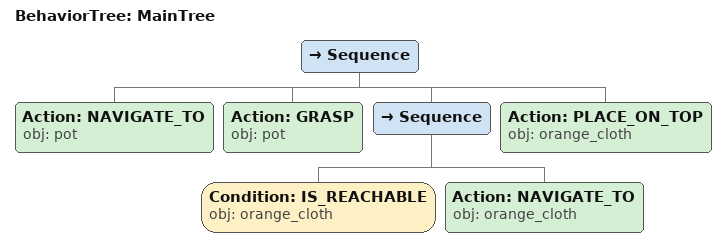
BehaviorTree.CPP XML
<root main_tree_to_execute="MainTree">
  <BehaviorTree ID="MainTree">
    <Sequence>
      <!-- Navigate to pot -->
      <Action ID="NAVIGATE_TO" obj="pot" />
      <!-- Grasp pot -->
      <Action ID="GRASP" obj="pot" />
      <Sequence>
        <!-- Check orange_cloth is reachable before NAVIGATE_TO -->
        <Condition ID="IS_REACHABLE" obj="orange_cloth" />
        <!-- Navigate to orange_cloth -->
        <Action ID="NAVIGATE_TO" obj="orange_cloth" />
      </Sequence>
      <!-- Place on orange_cloth -->
      <Action ID="PLACE_ON_TOP" obj="orange_cloth" />
    </Sequence>
  </BehaviorTree>
</root>
